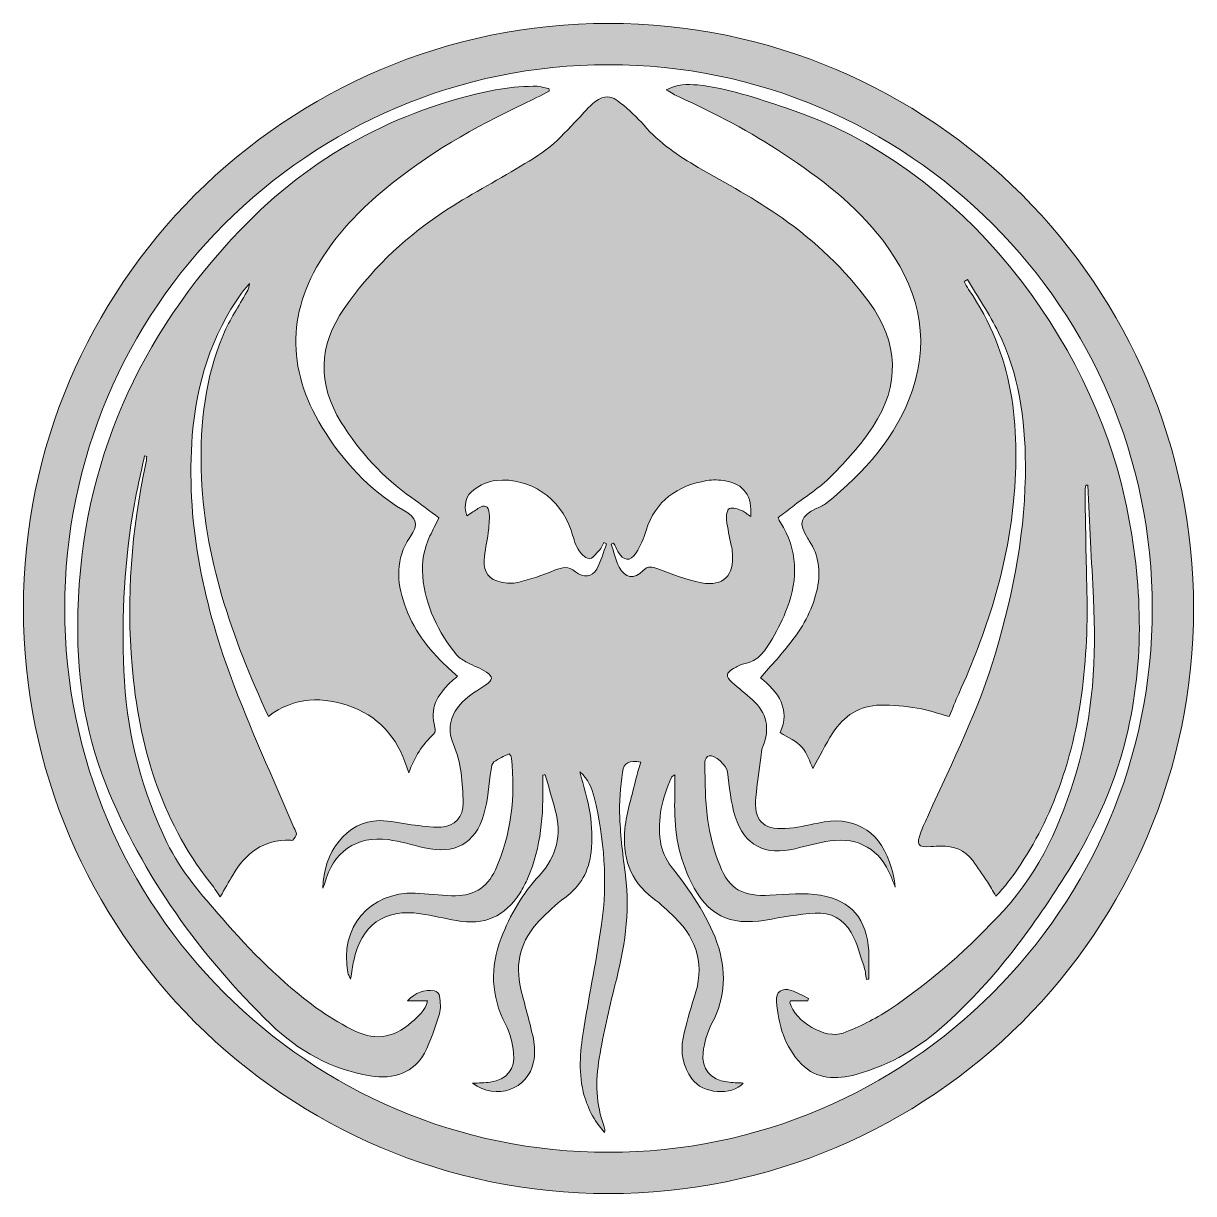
# Model space of a CAD drawing. Header units: inches. Extents: x -8.9 to 6.9, y 0.1 to 10.3.
# Drawn here: x -3.204 to -0.204, y 7.277 to 10.277 of the extents above; entities that cross this region are included whole.
import ezdxf

# ---------------------------------------------------------------- set-up
doc = ezdxf.new("R2010")
doc.units = ezdxf.units.IN
doc.header["$MEASUREMENT"] = 0
doc.layers.add('CTHULU PACK 1-10', color=7, linetype='Continuous', lineweight=0)

msp = doc.modelspace()

# ---------------------------------------------------------------- hatches: boundary and pattern name
at = {"layer": 'CTHULU PACK 1-10', "true_color": 0x000000, "transparency": 33554687}
h = msp.add_hatch(color=18, dxfattribs=at)
h.dxf.hatch_style = 2
edge = h.paths.add_edge_path()
edge.add_spline(control_points=[(-1.7035, 10.1714), (-2.4722, 10.1714), (-3.0976, 9.546), (-3.0976, 8.7773), (-3.0976, 8.0086), (-2.4722, 7.3832), (-1.7035, 7.3832), (-0.9348, 7.3832), (-0.3094, 8.0086), (-0.3094, 8.7773), (-0.3094, 9.546), (-0.9348, 10.1714), (-1.7035, 10.1714)], knot_values=[0, 0, 0, 0, 1, 1, 1, 2, 2, 2, 3, 3, 3, 4, 4, 4, 4], degree=3, periodic=0)
edge = h.paths.add_edge_path()
edge.add_spline(control_points=[(-1.7035, 7.2773), (-2.5306, 7.2773), (-3.2035, 7.9502), (-3.2035, 8.7773), (-3.2035, 9.6044), (-2.5306, 10.2773), (-1.7035, 10.2773), (-0.8764, 10.2773), (-0.2035, 9.6044), (-0.2035, 8.7773), (-0.2035, 7.9502), (-0.8764, 7.2773), (-1.7035, 7.2773)], knot_values=[0, 0, 0, 0, 1, 1, 1, 2, 2, 2, 3, 3, 3, 4, 4, 4, 4], degree=3, periodic=0)
edge = h.paths.add_edge_path()
edge.add_spline(control_points=[(-1.8562, 10.1101), (-1.8696, 10.1124), (-1.8832, 10.1172), (-1.8965, 10.1165), (-1.9289, 10.1148), (-1.9617, 10.1132), (-1.9934, 10.1068), (-2.2481, 10.0555), (-2.4672, 9.9363), (-2.6463, 9.749), (-2.9078, 9.4754), (-3.0539, 9.1502), (-3.0639, 8.769), (-3.0679, 8.6177), (-3.0497, 8.4689), (-2.9925, 8.3269), (-2.8972, 8.0903), (-2.7506, 7.8884), (-2.5693, 7.7116), (-2.4991, 7.6432), (-2.4137, 7.5959), (-2.3149, 7.5791), (-2.2528, 7.5685), (-2.2012, 7.5887), (-2.1754, 7.6376), (-2.1587, 7.6691), (-2.1478, 7.7038), (-2.1371, 7.7379), (-2.1328, 7.7518), (-2.1347, 7.7682), (-2.1364, 7.7831), (-2.1369, 7.7884), (-2.1446, 7.7963), (-2.15, 7.7971), (-2.1758, 7.8009), (-2.198, 7.7925), (-2.219, 7.7718), (-2.2002, 7.7718), (-2.1849, 7.7718), (-2.1672, 7.7718), (-2.1734, 7.7455), (-2.1916, 7.7317), (-2.2084, 7.7165), (-2.2561, 7.6732), (-2.3082, 7.6689), (-2.3635, 7.6989), (-2.3938, 7.7154), (-2.424, 7.7328), (-2.4519, 7.7531), (-2.5425, 7.8191), (-2.6207, 7.8987), (-2.6941, 7.983), (-2.7469, 8.0436), (-2.8004, 8.1043), (-2.8355, 8.1774), (-2.8984, 8.3079), (-2.9359, 8.4464), (-2.9444, 8.5907), (-2.9529, 8.7334), (-2.9462, 8.8762), (-2.9239, 9.0177), (-2.9159, 9.0682), (-2.9034, 9.1181), (-2.893, 9.1683), (-2.891, 9.1679), (-2.889, 9.1674), (-2.887, 9.167), (-2.8879, 9.161), (-2.8886, 9.155), (-2.8898, 9.149), (-2.9263, 8.9778), (-2.9401, 8.8051), (-2.925, 8.6305), (-2.9075, 8.428), (-2.8531, 8.2386), (-2.7254, 8.0756), (-2.7166, 8.0645), (-2.7088, 8.0526), (-2.6987, 8.0384), (-2.6869, 8.059), (-2.677, 8.0764), (-2.667, 8.0936), (-2.634, 8.1504), (-2.588, 8.1856), (-2.5191, 8.183), (-2.517, 8.1829), (-2.5139, 8.1823), (-2.5131, 8.1834), (-2.5093, 8.1881), (-2.504, 8.1932), (-2.5036, 8.1986), (-2.5032, 8.2041), (-2.5076, 8.2101), (-2.5101, 8.2158), (-2.5641, 8.3439), (-2.6231, 8.4702), (-2.6712, 8.6006), (-2.7448, 8.8003), (-2.7872, 9.0067), (-2.7705, 9.2215), (-2.7602, 9.3538), (-2.7217, 9.4768), (-2.644, 9.586), (-2.6379, 9.5946), (-2.6306, 9.6023), (-2.6239, 9.6104), (-2.624, 9.6017), (-2.6276, 9.5954), (-2.6311, 9.589), (-2.6512, 9.5527), (-2.6746, 9.5178), (-2.6907, 9.4798), (-2.7373, 9.3694), (-2.7506, 9.2528), (-2.7477, 9.1339), (-2.7421, 8.9091), (-2.6685, 8.7027), (-2.5756, 8.5008), (-2.5087, 8.5509), (-2.4354, 8.5534), (-2.3596, 8.5243), (-2.2822, 8.4947), (-2.2383, 8.4348), (-2.2158, 8.3557), (-2.2009, 8.3955), (-2.1815, 8.4292), (-2.1509, 8.4559), (-2.1476, 8.4588), (-2.1468, 8.4676), (-2.1484, 8.4726), (-2.1636, 8.5206), (-2.1417, 8.5557), (-2.1092, 8.5872), (-2.1039, 8.5923), (-2.0983, 8.5971), (-2.091, 8.6036), (-2.1012, 8.6129), (-2.1098, 8.6207), (-2.1182, 8.6286), (-2.1663, 8.6739), (-2.2057, 8.7255), (-2.2268, 8.7885), (-2.2464, 8.8469), (-2.2502, 8.9044), (-2.2128, 8.9596), (-2.1892, 8.9944), (-2.1936, 9.0082), (-2.2304, 9.03), (-2.3184, 9.0823), (-2.385, 9.1554), (-2.4377, 9.2417), (-2.5309, 9.3946), (-2.5279, 9.5456), (-2.426, 9.6937), (-2.3848, 9.7536), (-2.3341, 9.8047), (-2.2785, 9.8509), (-2.1696, 9.9415), (-2.0479, 10.0112), (-1.9202, 10.0713), (-1.8985, 10.0815), (-1.8772, 10.0925), (-1.8558, 10.1032), (-1.8559, 10.1055), (-1.856, 10.1078), (-1.8562, 10.1101)], knot_values=[0, 0, 0, 0, 1, 1, 1, 2, 2, 2, 3, 3, 3, 4, 4, 4, 5, 5, 5, 6, 6, 6, 7, 7, 7, 8, 8, 8, 9, 9, 9, 10, 10, 10, 11, 11, 11, 12, 12, 12, 13, 13, 13, 14, 14, 14, 15, 15, 15, 16, 16, 16, 17, 17, 17, 18, 18, 18, 19, 19, 19, 20, 20, 20, 21, 21, 21, 22, 22, 22, 23, 23, 23, 24, 24, 24, 25, 25, 25, 26, 26, 26, 27, 27, 27, 28, 28, 28, 29, 29, 29, 30, 30, 30, 31, 31, 31, 32, 32, 32, 33, 33, 33, 34, 34, 34, 35, 35, 35, 36, 36, 36, 37, 37, 37, 38, 38, 38, 39, 39, 39, 40, 40, 40, 41, 41, 41, 42, 42, 42, 43, 43, 43, 44, 44, 44, 45, 45, 45, 46, 46, 46, 47, 47, 47, 48, 48, 48, 49, 49, 49, 50, 50, 50, 51, 51, 51, 52, 52, 52, 53, 53, 53, 54, 54, 54, 55, 55, 55, 55], degree=3, periodic=0)
edge = h.paths.add_edge_path()
edge.add_spline(control_points=[(-1.1908, 7.7776), (-1.2056, 7.7846), (-1.2198, 7.7931), (-1.2352, 7.7981), (-1.259, 7.8058), (-1.2749, 7.7949), (-1.2729, 7.7699), (-1.2681, 7.7102), (-1.2519, 7.6534), (-1.2089, 7.6093), (-1.1695, 7.5689), (-1.1191, 7.5695), (-1.069, 7.5828), (-0.9801, 7.6063), (-0.9039, 7.6537), (-0.8363, 7.715), (-0.711, 7.8286), (-0.6123, 7.9639), (-0.5235, 8.1067), (-0.4538, 8.2186), (-0.4005, 8.3377), (-0.3715, 8.4668), (-0.3272, 8.6646), (-0.3369, 8.8618), (-0.3798, 9.0583), (-0.4678, 9.462), (-0.79, 9.911), (-1.2489, 10.0607), (-1.3233, 10.085), (-1.3969, 10.1116), (-1.4755, 10.1194), (-1.5019, 10.122), (-1.5278, 10.1212), (-1.5557, 10.1067), (-1.5426, 10.0996), (-1.5328, 10.0934), (-1.5224, 10.0887), (-1.4295, 10.0467), (-1.3396, 9.9992), (-1.2545, 9.9427), (-1.1601, 9.8801), (-1.0701, 9.8125), (-1.0005, 9.7212), (-0.9122, 9.6053), (-0.8765, 9.4789), (-0.9245, 9.337), (-0.9651, 9.2166), (-1.0472, 9.1265), (-1.144, 9.0482), (-1.1514, 9.0422), (-1.1605, 9.0382), (-1.1692, 9.0341), (-1.2124, 9.0133), (-1.2174, 8.9969), (-1.1926, 8.9564), (-1.1915, 8.9547), (-1.1905, 8.9529), (-1.1893, 8.9511), (-1.164, 8.9139), (-1.1593, 8.873), (-1.1681, 8.8298), (-1.1785, 8.7792), (-1.2022, 8.7345), (-1.2331, 8.6941), (-1.2578, 8.6619), (-1.2859, 8.6322), (-1.3142, 8.5994), (-1.2675, 8.5636), (-1.2366, 8.5194), (-1.2636, 8.4591), (-1.2426, 8.4456), (-1.2214, 8.4371), (-1.2078, 8.4219), (-1.1941, 8.4066), (-1.1881, 8.3846), (-1.1795, 8.367), (-1.1631, 8.3967), (-1.1478, 8.4286), (-1.1288, 8.4582), (-1.1005, 8.5021), (-1.0595, 8.5285), (-1.0065, 8.5297), (-0.975, 8.5305), (-0.943, 8.527), (-0.9118, 8.5219), (-0.8842, 8.5174), (-0.8574, 8.5079), (-0.8298, 8.5005), (-0.8215, 8.5206), (-0.8142, 8.54), (-0.8057, 8.5588), (-0.7344, 8.7163), (-0.6816, 8.8793), (-0.6651, 9.052), (-0.6466, 9.2445), (-0.6658, 9.4301), (-0.7802, 9.5949), (-0.7848, 9.6014), (-0.7881, 9.6087), (-0.792, 9.6157), (-0.7891, 9.6173), (-0.7862, 9.6189), (-0.7833, 9.6205), (-0.7566, 9.5755), (-0.7269, 9.532), (-0.7038, 9.4852), (-0.6512, 9.3786), (-0.6354, 9.2634), (-0.6347, 9.146), (-0.6337, 8.9819), (-0.6642, 8.8225), (-0.7105, 8.6655), (-0.7533, 8.5201), (-0.8213, 8.3852), (-0.8835, 8.2479), (-0.89, 8.2334), (-0.8969, 8.219), (-0.9026, 8.2042), (-0.9155, 8.1705), (-0.9114, 8.165), (-0.8763, 8.1671), (-0.868, 8.1676), (-0.8597, 8.168), (-0.8514, 8.1681), (-0.8185, 8.1683), (-0.7898, 8.1591), (-0.7699, 8.131), (-0.7571, 8.1131), (-0.7444, 8.095), (-0.7323, 8.0766), (-0.7249, 8.0654), (-0.7186, 8.0535), (-0.7105, 8.0397), (-0.6992, 8.0523), (-0.6899, 8.0615), (-0.682, 8.0719), (-0.6325, 8.1367), (-0.5927, 8.2074), (-0.5622, 8.2826), (-0.4899, 8.4606), (-0.4723, 8.6473), (-0.4774, 8.8373), (-0.4795, 8.9162), (-0.4805, 8.9952), (-0.4818, 9.0742), (-0.4819, 9.0808), (-0.4806, 9.0874), (-0.4799, 9.0939), (-0.478, 9.0937), (-0.4762, 9.0935), (-0.4743, 9.0933), (-0.4697, 8.9964), (-0.4653, 8.8996), (-0.4603, 8.8028), (-0.4525, 8.6523), (-0.4609, 8.5035), (-0.504, 8.3582), (-0.5425, 8.2281), (-0.5966, 8.1054), (-0.6894, 8.0043), (-0.7777, 7.9081), (-0.8749, 7.8211), (-0.9839, 7.7487), (-1.0204, 7.7245), (-1.0608, 7.7045), (-1.1018, 7.689), (-1.148, 7.6717), (-1.2254, 7.7186), (-1.2385, 7.7668), (-1.2388, 7.7679), (-1.2377, 7.7693), (-1.2368, 7.7718), (-1.2224, 7.7718), (-1.2075, 7.7718), (-1.1926, 7.7718), (-1.192, 7.7738), (-1.1914, 7.7757), (-1.1908, 7.7776)], knot_values=[0, 0, 0, 0, 1, 1, 1, 2, 2, 2, 3, 3, 3, 4, 4, 4, 5, 5, 5, 6, 6, 6, 7, 7, 7, 8, 8, 8, 9, 9, 9, 10, 10, 10, 11, 11, 11, 12, 12, 12, 13, 13, 13, 14, 14, 14, 15, 15, 15, 16, 16, 16, 17, 17, 17, 18, 18, 18, 19, 19, 19, 20, 20, 20, 21, 21, 21, 22, 22, 22, 23, 23, 23, 24, 24, 24, 25, 25, 25, 26, 26, 26, 27, 27, 27, 28, 28, 28, 29, 29, 29, 30, 30, 30, 31, 31, 31, 32, 32, 32, 33, 33, 33, 34, 34, 34, 35, 35, 35, 36, 36, 36, 37, 37, 37, 38, 38, 38, 39, 39, 39, 40, 40, 40, 41, 41, 41, 42, 42, 42, 43, 43, 43, 44, 44, 44, 45, 45, 45, 46, 46, 46, 47, 47, 47, 48, 48, 48, 49, 49, 49, 50, 50, 50, 51, 51, 51, 52, 52, 52, 53, 53, 53, 54, 54, 54, 55, 55, 55, 56, 56, 56, 57, 57, 57, 58, 58, 58, 59, 59, 59, 59], degree=3, periodic=0)
edge = h.paths.add_edge_path()
edge.add_spline(control_points=[(-1.339, 9.0128), (-1.3339, 9.0647), (-1.3571, 9.0972), (-1.404, 9.1047), (-1.4195, 9.1072), (-1.436, 9.1077), (-1.4514, 9.1051), (-1.5277, 9.0925), (-1.5829, 9.0537), (-1.6072, 8.9769), (-1.6134, 8.9573), (-1.6215, 8.9376), (-1.6324, 8.9203), (-1.6476, 8.8962), (-1.6651, 8.8983), (-1.6793, 8.9236), (-1.6832, 8.9305), (-1.6866, 8.9377), (-1.6903, 8.9448), (-1.6924, 8.944), (-1.6945, 8.9431), (-1.6966, 8.9423), (-1.6898, 8.9225), (-1.6853, 8.9015), (-1.6759, 8.8831), (-1.6615, 8.8551), (-1.6373, 8.8512), (-1.6151, 8.8739), (-1.602, 8.8873), (-1.592, 8.8847), (-1.5772, 8.8792), (-1.5403, 8.8657), (-1.5034, 8.8499), (-1.4651, 8.8432), (-1.4085, 8.8332), (-1.3813, 8.8618), (-1.3857, 8.9186), (-1.3862, 8.9255), (-1.3873, 8.9323), (-1.3887, 8.9391), (-1.3929, 8.9609), (-1.3986, 8.9824), (-1.401, 9.0044), (-1.4021, 9.0142), (-1.3993, 9.0308), (-1.3934, 9.0335), (-1.3851, 9.0372), (-1.3718, 9.0321), (-1.3615, 9.0283), (-1.3537, 9.0254), (-1.3473, 9.0187), (-1.339, 9.0128)], knot_values=[0, 0, 0, 0, 1, 1, 1, 2, 2, 2, 3, 3, 3, 4, 4, 4, 5, 5, 5, 6, 6, 6, 7, 7, 7, 8, 8, 8, 9, 9, 9, 10, 10, 10, 11, 11, 11, 12, 12, 12, 13, 13, 13, 14, 14, 14, 15, 15, 15, 16, 16, 16, 17, 17, 17, 17], degree=3, periodic=0)
edge = h.paths.add_edge_path()
edge.add_spline(control_points=[(-1.7086, 8.9432), (-1.7111, 8.9442), (-1.7135, 8.9451), (-1.7159, 8.9461), (-1.7194, 8.9397), (-1.7219, 8.9323), (-1.7267, 8.9272), (-1.7349, 8.9184), (-1.7456, 8.9039), (-1.7534, 8.9049), (-1.7639, 8.9064), (-1.7754, 8.9188), (-1.7814, 8.9294), (-1.7899, 8.9441), (-1.794, 8.9614), (-1.7995, 8.9778), (-1.8275, 9.0607), (-1.9042, 9.1134), (-1.9914, 9.1058), (-2.0114, 9.1041), (-2.0327, 9.0938), (-2.0491, 9.0816), (-2.0687, 9.0671), (-2.0761, 9.0442), (-2.0666, 9.0146), (-2.0557, 9.022), (-2.047, 9.0279), (-2.0382, 9.0337), (-2.0207, 9.0452), (-2.0104, 9.0412), (-2.0092, 9.0206), (-2.0083, 9.0042), (-2.01, 8.9875), (-2.012, 8.9711), (-2.0149, 8.9478), (-2.0209, 8.9247), (-2.0223, 8.9014), (-2.0242, 8.8698), (-2.0098, 8.8514), (-1.979, 8.845), (-1.9651, 8.842), (-1.9494, 8.8403), (-1.9361, 8.8438), (-1.9041, 8.8522), (-1.8724, 8.8627), (-1.8418, 8.8752), (-1.822, 8.8833), (-1.8068, 8.8873), (-1.7877, 8.8714), (-1.7677, 8.8546), (-1.7452, 8.8578), (-1.7338, 8.8781), (-1.7224, 8.8981), (-1.7168, 8.9214), (-1.7086, 8.9432)], knot_values=[0, 0, 0, 0, 1, 1, 1, 2, 2, 2, 3, 3, 3, 4, 4, 4, 5, 5, 5, 6, 6, 6, 7, 7, 7, 8, 8, 8, 9, 9, 9, 10, 10, 10, 11, 11, 11, 12, 12, 12, 13, 13, 13, 14, 14, 14, 15, 15, 15, 16, 16, 16, 17, 17, 17, 18, 18, 18, 18], degree=3, periodic=0)
edge = h.paths.add_edge_path()
edge.add_spline(control_points=[(-1.7771, 8.3588), (-1.7675, 8.3213), (-1.7558, 8.287), (-1.7506, 8.2518), (-1.7459, 8.2193), (-1.7449, 8.1855), (-1.7482, 8.1528), (-1.7532, 8.105), (-1.7749, 8.0652), (-1.8155, 8.0358), (-1.8388, 8.0189), (-1.8597, 7.998), (-1.88, 7.9773), (-1.9286, 7.9279), (-1.9442, 7.8685), (-1.9281, 7.8013), (-1.918, 7.7589), (-1.9051, 7.7171), (-1.8962, 7.6745), (-1.8922, 7.6553), (-1.8915, 7.634), (-1.8954, 7.6148), (-1.9099, 7.5443), (-1.9916, 7.5156), (-2.0518, 7.5601), (-2.0357, 7.5611), (-2.0209, 7.5609), (-2.0066, 7.5631), (-1.9646, 7.5698), (-1.9421, 7.596), (-1.9468, 7.6383), (-1.9496, 7.6632), (-1.9561, 7.6893), (-1.9676, 7.7114), (-2.0055, 7.784), (-2.007, 7.8572), (-1.9785, 7.9324), (-1.9559, 7.992), (-1.9234, 8.0462), (-1.8807, 8.093), (-1.8358, 8.1423), (-1.8229, 8.1971), (-1.8399, 8.2602), (-1.8481, 8.2906), (-1.8571, 8.3208), (-1.8658, 8.3511), (-1.8678, 8.3508), (-1.8699, 8.3506), (-1.8719, 8.3503), (-1.8719, 8.3447), (-1.8721, 8.339), (-1.8719, 8.3334), (-1.87, 8.2489), (-1.8764, 8.1657), (-1.91, 8.0868), (-1.9157, 8.0735), (-1.9226, 8.0605), (-1.9303, 8.0483), (-1.9693, 7.987), (-2.0223, 7.9641), (-2.0935, 7.9773), (-2.1241, 7.983), (-2.1546, 7.9899), (-2.1854, 7.9947), (-2.2771, 8.009), (-2.3391, 7.9651), (-2.3568, 7.8738), (-2.3594, 7.8602), (-2.3615, 7.8466), (-2.3648, 7.8274), (-2.3685, 7.8358), (-2.3708, 7.8393), (-2.3716, 7.8432), (-2.3944, 7.9585), (-2.3156, 8.052), (-2.1989, 8.0475), (-2.1678, 8.0463), (-2.1367, 8.0426), (-2.1056, 8.041), (-2.0537, 8.0382), (-2.0146, 8.0602), (-1.9935, 8.1074), (-1.9526, 8.1987), (-1.9418, 8.2949), (-1.9523, 8.3938), (-1.9526, 8.3959), (-1.9534, 8.3979), (-1.9542, 8.3997), (-1.9548, 8.4009), (-1.9559, 8.4018), (-1.9585, 8.405), (-1.9712, 8.3983), (-1.9853, 8.3924), (-1.9973, 8.3838), (-2.002, 8.3804), (-2.0033, 8.371), (-2.0045, 8.3641), (-2.0107, 8.3259), (-2.0122, 8.2865), (-2.023, 8.2498), (-2.0456, 8.1734), (-2.0977, 8.146), (-2.1752, 8.1639), (-2.2062, 8.1711), (-2.237, 8.1803), (-2.2683, 8.1847), (-2.3485, 8.1958), (-2.4114, 8.1516), (-2.4308, 8.0732), (-2.4316, 8.0701), (-2.433, 8.0672), (-2.4357, 8.0599), (-2.4348, 8.1525), (-2.3745, 8.2323), (-2.2909, 8.2334), (-2.2637, 8.2337), (-2.2363, 8.2263), (-2.2089, 8.2231), (-2.1836, 8.2202), (-2.158, 8.2152), (-2.1329, 8.2167), (-2.0976, 8.2188), (-2.0752, 8.2436), (-2.0761, 8.2788), (-2.0775, 8.3305), (-2.0807, 8.3819), (-2.1018, 8.4309), (-2.1189, 8.4708), (-2.107, 8.5081), (-2.078, 8.5379), (-2.0609, 8.5554), (-2.0384, 8.5676), (-2.018, 8.5817), (-1.9999, 8.5942), (-1.9984, 8.6024), (-2.0163, 8.6143), (-2.0315, 8.6243), (-2.0494, 8.6301), (-2.0655, 8.6389), (-2.0751, 8.644), (-2.0855, 8.6495), (-2.0922, 8.6576), (-2.1408, 8.7167), (-2.1727, 8.7834), (-2.1799, 8.8604), (-2.1833, 8.8964), (-2.1763, 8.9308), (-2.1612, 8.9635), (-2.1542, 8.9785), (-2.1466, 8.9932), (-2.1384, 9.0099), (-2.1617, 9.0271), (-2.1848, 9.0446), (-2.2084, 9.0615), (-2.2814, 9.1138), (-2.3417, 9.1781), (-2.3889, 9.2545), (-2.4499, 9.3534), (-2.4471, 9.4513), (-2.3812, 9.5467), (-2.3155, 9.6418), (-2.2335, 9.7215), (-2.1383, 9.7861), (-2.0748, 9.8291), (-2.0063, 9.8647), (-1.9405, 9.9044), (-1.9108, 9.9222), (-1.8804, 9.9394), (-1.8536, 9.961), (-1.8275, 9.9821), (-1.8054, 10.0082), (-1.7818, 10.0322), (-1.7673, 10.047), (-1.7548, 10.0642), (-1.7384, 10.0762), (-1.7138, 10.0943), (-1.6958, 10.0928), (-1.6725, 10.0732), (-1.6513, 10.0555), (-1.6304, 10.0369), (-1.6123, 10.0161), (-1.573, 9.9709), (-1.525, 9.9378), (-1.4736, 9.9082), (-1.4011, 9.8663), (-1.3265, 9.8269), (-1.2584, 9.7785), (-1.1737, 9.7183), (-1.097, 9.6471), (-1.0354, 9.5624), (-0.9593, 9.4579), (-0.9553, 9.3506), (-1.0259, 9.243), (-1.056, 9.1972), (-1.0938, 9.1556), (-1.1326, 9.1165), (-1.1621, 9.0868), (-1.1986, 9.0641), (-1.2321, 9.0382), (-1.244, 9.029), (-1.2561, 9.0198), (-1.2687, 9.0101), (-1.2663, 9.005), (-1.2651, 9.0012), (-1.2629, 8.9978), (-1.2181, 8.9279), (-1.217, 8.8542), (-1.2454, 8.7788), (-1.2556, 8.7517), (-1.2686, 8.7254), (-1.2831, 8.7003), (-1.3001, 8.671), (-1.3184, 8.6419), (-1.3567, 8.6356), (-1.3659, 8.634), (-1.3745, 8.6281), (-1.383, 8.6234), (-1.4029, 8.6123), (-1.4039, 8.6029), (-1.3868, 8.5879), (-1.3696, 8.5728), (-1.3517, 8.5585), (-1.3347, 8.5432), (-1.297, 8.5092), (-1.2889, 8.4699), (-1.308, 8.4231), (-1.3115, 8.4145), (-1.3114, 8.4043), (-1.3126, 8.3948), (-1.3172, 8.3612), (-1.3223, 8.3276), (-1.3258, 8.2938), (-1.3319, 8.2353), (-1.3089, 8.2099), (-1.2502, 8.2134), (-1.2221, 8.2151), (-1.194, 8.221), (-1.1664, 8.2272), (-1.0786, 8.247), (-1.0125, 8.2116), (-0.9828, 8.127), (-0.9755, 8.1063), (-0.9701, 8.0851), (-0.9682, 8.0625), (-0.9719, 8.0717), (-0.9756, 8.0809), (-0.9792, 8.0902), (-1.0059, 8.1584), (-1.0626, 8.1923), (-1.1355, 8.1814), (-1.1655, 8.1769), (-1.195, 8.1687), (-1.2246, 8.1615), (-1.3015, 8.1426), (-1.3547, 8.169), (-1.3788, 8.2443), (-1.3904, 8.2807), (-1.393, 8.3201), (-1.3985, 8.3584), (-1.4007, 8.3743), (-1.4305, 8.4034), (-1.4458, 8.3998), (-1.4506, 8.3987), (-1.4568, 8.3893), (-1.4567, 8.3838), (-1.4554, 8.3355), (-1.4562, 8.2867), (-1.4497, 8.239), (-1.4442, 8.1983), (-1.4337, 8.1572), (-1.4185, 8.119), (-1.3937, 8.0564), (-1.3569, 8.0382), (-1.2897, 8.0421), (-1.2464, 8.0447), (-1.2019, 8.0492), (-1.1597, 8.0422), (-1.081, 8.0292), (-1.0408, 7.9791), (-1.0364, 7.9), (-1.035, 7.8759), (-1.0362, 7.8516), (-1.0362, 7.8274), (-1.0381, 7.8271), (-1.0399, 7.8268), (-1.0418, 7.8265), (-1.0443, 7.8384), (-1.0455, 7.8507), (-1.0493, 7.8621), (-1.0591, 7.8907), (-1.0666, 7.9207), (-1.0813, 7.9467), (-1.1006, 7.9808), (-1.134, 7.9993), (-1.1735, 7.9965), (-1.2161, 7.9934), (-1.2585, 7.9856), (-1.3008, 7.9785), (-1.3943, 7.963), (-1.4497, 7.9909), (-1.492, 8.0759), (-1.5229, 8.1381), (-1.5345, 8.2044), (-1.5339, 8.2733), (-1.5337, 8.2979), (-1.5338, 8.3225), (-1.5338, 8.351), (-1.5395, 8.3466), (-1.5416, 8.3458), (-1.5423, 8.3444), (-1.566, 8.2923), (-1.5783, 8.2374), (-1.5706, 8.1807), (-1.5675, 8.158), (-1.5567, 8.1338), (-1.5426, 8.1156), (-1.4956, 8.0551), (-1.4511, 7.994), (-1.4254, 7.9207), (-1.4004, 7.8496), (-1.4028, 7.7815), (-1.4382, 7.7138), (-1.4501, 7.691), (-1.458, 7.6646), (-1.4609, 7.6391), (-1.4658, 7.596), (-1.4425, 7.5698), (-1.3992, 7.5634), (-1.3856, 7.5614), (-1.3718, 7.5615), (-1.3581, 7.5606), (-1.3875, 7.5274), (-1.4625, 7.533), (-1.4896, 7.5711), (-1.5119, 7.6026), (-1.5198, 7.6386), (-1.5122, 7.6759), (-1.5051, 7.7111), (-1.4951, 7.7459), (-1.4837, 7.7799), (-1.457, 7.8593), (-1.4743, 7.9273), (-1.5336, 7.9852), (-1.5514, 8.0025), (-1.5696, 8.0199), (-1.5895, 8.0347), (-1.6499, 8.0797), (-1.6686, 8.1424), (-1.6614, 8.2128), (-1.657, 8.2557), (-1.6431, 8.2977), (-1.6331, 8.34), (-1.6296, 8.3546), (-1.6251, 8.3688), (-1.6209, 8.3835), (-1.6506, 8.3882), (-1.664, 8.3829), (-1.6678, 8.3572), (-1.6734, 8.3192), (-1.6762, 8.2801), (-1.6746, 8.2417), (-1.6726, 8.192), (-1.6664, 8.1423), (-1.6599, 8.0929), (-1.6471, 7.9968), (-1.6631, 7.9041), (-1.6869, 7.8114), (-1.7027, 7.7498), (-1.7163, 7.6874), (-1.7271, 7.6248), (-1.7374, 7.5655), (-1.7357, 7.506), (-1.7147, 7.4484), (-1.7131, 7.4441), (-1.7127, 7.4394), (-1.7137, 7.4341), (-1.7411, 7.4641), (-1.7588, 7.499), (-1.7682, 7.5382), (-1.7817, 7.594), (-1.7753, 7.6499), (-1.7662, 7.7053), (-1.7518, 7.7928), (-1.7338, 7.8797), (-1.7213, 7.9674), (-1.7056, 8.0769), (-1.7141, 8.1859), (-1.7401, 8.2933), (-1.746, 8.3175), (-1.7555, 8.34), (-1.7771, 8.3588)], knot_values=[0, 0, 0, 0, 1, 1, 1, 2, 2, 2, 3, 3, 3, 4, 4, 4, 5, 5, 5, 6, 6, 6, 7, 7, 7, 8, 8, 8, 9, 9, 9, 10, 10, 10, 11, 11, 11, 12, 12, 12, 13, 13, 13, 14, 14, 14, 15, 15, 15, 16, 16, 16, 17, 17, 17, 18, 18, 18, 19, 19, 19, 20, 20, 20, 21, 21, 21, 22, 22, 22, 23, 23, 23, 24, 24, 24, 25, 25, 25, 26, 26, 26, 27, 27, 27, 28, 28, 28, 29, 29, 29, 30, 30, 30, 31, 31, 31, 32, 32, 32, 33, 33, 33, 34, 34, 34, 35, 35, 35, 36, 36, 36, 37, 37, 37, 38, 38, 38, 39, 39, 39, 40, 40, 40, 41, 41, 41, 42, 42, 42, 43, 43, 43, 44, 44, 44, 45, 45, 45, 46, 46, 46, 47, 47, 47, 48, 48, 48, 49, 49, 49, 50, 50, 50, 51, 51, 51, 52, 52, 52, 53, 53, 53, 54, 54, 54, 55, 55, 55, 56, 56, 56, 57, 57, 57, 58, 58, 58, 59, 59, 59, 60, 60, 60, 61, 61, 61, 62, 62, 62, 63, 63, 63, 64, 64, 64, 65, 65, 65, 66, 66, 66, 67, 67, 67, 68, 68, 68, 69, 69, 69, 70, 70, 70, 71, 71, 71, 72, 72, 72, 73, 73, 73, 74, 74, 74, 75, 75, 75, 76, 76, 76, 77, 77, 77, 78, 78, 78, 79, 79, 79, 80, 80, 80, 81, 81, 81, 82, 82, 82, 83, 83, 83, 84, 84, 84, 85, 85, 85, 86, 86, 86, 87, 87, 87, 88, 88, 88, 89, 89, 89, 90, 90, 90, 91, 91, 91, 92, 92, 92, 93, 93, 93, 94, 94, 94, 95, 95, 95, 96, 96, 96, 97, 97, 97, 98, 98, 98, 99, 99, 99, 100, 100, 100, 101, 101, 101, 102, 102, 102, 103, 103, 103, 104, 104, 104, 105, 105, 105, 106, 106, 106, 107, 107, 107, 108, 108, 108, 109, 109, 109, 110, 110, 110, 111, 111, 111, 112, 112, 112, 113, 113, 113, 114, 114, 114, 115, 115, 115, 116, 116, 116, 117, 117, 117, 118, 118, 118, 119, 119, 119, 120, 120, 120, 121, 121, 121, 122, 122, 122, 123, 123, 123, 124, 124, 124, 125, 125, 125, 126, 126, 126, 127, 127, 127, 128, 128, 128, 129, 129, 129, 130, 130, 130, 130], degree=3, periodic=0)

# ---------------------------------------------------------------- linework, layer by layer
at = {"layer": 'CTHULU PACK 1-10'}
for points, knots in [([(-1.7035, 7.2773), (-2.5306, 7.2773), (-3.2035, 7.9502), (-3.2035, 8.7773), (-3.2035, 9.6044), (-2.5306, 10.2773), (-1.7035, 10.2773), (-0.8764, 10.2773), (-0.2035, 9.6044), (-0.2035, 8.7773), (-0.2035, 7.9502), (-0.8764, 7.2773), (-1.7035, 7.2773)], [0, 0, 0, 0, 1, 1, 1, 2, 2, 2, 3, 3, 3, 4, 4, 4, 4]), ([(-1.7035, 10.1714), (-2.4722, 10.1714), (-3.0976, 9.546), (-3.0976, 8.7773), (-3.0976, 8.0086), (-2.4722, 7.3832), (-1.7035, 7.3832), (-0.9348, 7.3832), (-0.3094, 8.0086), (-0.3094, 8.7773), (-0.3094, 9.546), (-0.9348, 10.1714), (-1.7035, 10.1714)], [0, 0, 0, 0, 1, 1, 1, 2, 2, 2, 3, 3, 3, 4, 4, 4, 4]), ([(-1.8562, 10.1101), (-1.8696, 10.1124), (-1.8832, 10.1172), (-1.8965, 10.1165), (-1.9289, 10.1148), (-1.9617, 10.1132), (-1.9934, 10.1068), (-2.2481, 10.0555), (-2.4672, 9.9363), (-2.6463, 9.749), (-2.9078, 9.4754), (-3.0539, 9.1502), (-3.0639, 8.769), (-3.0679, 8.6177), (-3.0497, 8.4689), (-2.9925, 8.3269), (-2.8972, 8.0903), (-2.7506, 7.8884), (-2.5693, 7.7116), (-2.4991, 7.6432), (-2.4137, 7.5959), (-2.3149, 7.5791), (-2.2528, 7.5685), (-2.2012, 7.5887), (-2.1754, 7.6376), (-2.1587, 7.6691), (-2.1478, 7.7038), (-2.1371, 7.7379), (-2.1328, 7.7518), (-2.1347, 7.7682), (-2.1364, 7.7831), (-2.1369, 7.7884), (-2.1446, 7.7963), (-2.15, 7.7971), (-2.1758, 7.8009), (-2.198, 7.7925), (-2.219, 7.7718), (-2.2002, 7.7718), (-2.1849, 7.7718), (-2.1672, 7.7718), (-2.1734, 7.7455), (-2.1916, 7.7317), (-2.2084, 7.7165), (-2.2561, 7.6732), (-2.3082, 7.6689), (-2.3635, 7.6989), (-2.3938, 7.7154), (-2.424, 7.7328), (-2.4519, 7.7531), (-2.5425, 7.8191), (-2.6207, 7.8987), (-2.6941, 7.983), (-2.7469, 8.0436), (-2.8004, 8.1043), (-2.8355, 8.1774), (-2.8984, 8.3079), (-2.9359, 8.4464), (-2.9444, 8.5907), (-2.9529, 8.7334), (-2.9462, 8.8762), (-2.9239, 9.0177), (-2.9159, 9.0682), (-2.9034, 9.1181), (-2.893, 9.1683), (-2.891, 9.1679), (-2.889, 9.1674), (-2.887, 9.167), (-2.8879, 9.161), (-2.8886, 9.155), (-2.8898, 9.149), (-2.9263, 8.9778), (-2.9401, 8.8051), (-2.925, 8.6305), (-2.9075, 8.428), (-2.8531, 8.2386), (-2.7254, 8.0756), (-2.7166, 8.0645), (-2.7088, 8.0526), (-2.6987, 8.0384), (-2.6869, 8.059), (-2.677, 8.0764), (-2.667, 8.0936), (-2.634, 8.1504), (-2.588, 8.1856), (-2.5191, 8.183), (-2.517, 8.1829), (-2.5139, 8.1823), (-2.5131, 8.1834), (-2.5093, 8.1881), (-2.504, 8.1932), (-2.5036, 8.1986), (-2.5032, 8.2041), (-2.5076, 8.2101), (-2.5101, 8.2158), (-2.5641, 8.3439), (-2.6231, 8.4702), (-2.6712, 8.6006), (-2.7448, 8.8003), (-2.7872, 9.0067), (-2.7705, 9.2215), (-2.7602, 9.3538), (-2.7217, 9.4768), (-2.644, 9.586), (-2.6379, 9.5946), (-2.6306, 9.6023), (-2.6239, 9.6104), (-2.624, 9.6017), (-2.6276, 9.5954), (-2.6311, 9.589), (-2.6512, 9.5527), (-2.6746, 9.5178), (-2.6907, 9.4798), (-2.7373, 9.3694), (-2.7506, 9.2528), (-2.7477, 9.1339), (-2.7421, 8.9091), (-2.6685, 8.7027), (-2.5756, 8.5008), (-2.5087, 8.5509), (-2.4354, 8.5534), (-2.3596, 8.5243), (-2.2822, 8.4947), (-2.2383, 8.4348), (-2.2158, 8.3557), (-2.2009, 8.3955), (-2.1815, 8.4292), (-2.1509, 8.4559), (-2.1476, 8.4588), (-2.1468, 8.4676), (-2.1484, 8.4726), (-2.1636, 8.5206), (-2.1417, 8.5557), (-2.1092, 8.5872), (-2.1039, 8.5923), (-2.0983, 8.5971), (-2.091, 8.6036), (-2.1012, 8.6129), (-2.1098, 8.6207), (-2.1182, 8.6286), (-2.1663, 8.6739), (-2.2057, 8.7255), (-2.2268, 8.7885), (-2.2464, 8.8469), (-2.2502, 8.9044), (-2.2128, 8.9596), (-2.1892, 8.9944), (-2.1936, 9.0082), (-2.2304, 9.03), (-2.3184, 9.0823), (-2.385, 9.1554), (-2.4377, 9.2417), (-2.5309, 9.3946), (-2.5279, 9.5456), (-2.426, 9.6937), (-2.3848, 9.7536), (-2.3341, 9.8047), (-2.2785, 9.8509), (-2.1696, 9.9415), (-2.0479, 10.0112), (-1.9202, 10.0713), (-1.8985, 10.0815), (-1.8772, 10.0925), (-1.8558, 10.1032), (-1.8559, 10.1055), (-1.856, 10.1078), (-1.8562, 10.1101)], [0, 0, 0, 0, 1, 1, 1, 2, 2, 2, 3, 3, 3, 4, 4, 4, 5, 5, 5, 6, 6, 6, 7, 7, 7, 8, 8, 8, 9, 9, 9, 10, 10, 10, 11, 11, 11, 12, 12, 12, 13, 13, 13, 14, 14, 14, 15, 15, 15, 16, 16, 16, 17, 17, 17, 18, 18, 18, 19, 19, 19, 20, 20, 20, 21, 21, 21, 22, 22, 22, 23, 23, 23, 24, 24, 24, 25, 25, 25, 26, 26, 26, 27, 27, 27, 28, 28, 28, 29, 29, 29, 30, 30, 30, 31, 31, 31, 32, 32, 32, 33, 33, 33, 34, 34, 34, 35, 35, 35, 36, 36, 36, 37, 37, 37, 38, 38, 38, 39, 39, 39, 40, 40, 40, 41, 41, 41, 42, 42, 42, 43, 43, 43, 44, 44, 44, 45, 45, 45, 46, 46, 46, 47, 47, 47, 48, 48, 48, 49, 49, 49, 50, 50, 50, 51, 51, 51, 52, 52, 52, 53, 53, 53, 54, 54, 54, 55, 55, 55, 55]), ([(-1.1908, 7.7776), (-1.2056, 7.7846), (-1.2198, 7.7931), (-1.2352, 7.7981), (-1.259, 7.8058), (-1.2749, 7.7949), (-1.2729, 7.7699), (-1.2681, 7.7102), (-1.2519, 7.6534), (-1.2089, 7.6093), (-1.1695, 7.5689), (-1.1191, 7.5695), (-1.069, 7.5828), (-0.9801, 7.6063), (-0.9039, 7.6537), (-0.8363, 7.715), (-0.711, 7.8286), (-0.6123, 7.9639), (-0.5235, 8.1067), (-0.4538, 8.2186), (-0.4005, 8.3377), (-0.3715, 8.4668), (-0.3272, 8.6646), (-0.3369, 8.8618), (-0.3798, 9.0583), (-0.4678, 9.462), (-0.79, 9.911), (-1.2489, 10.0607), (-1.3233, 10.085), (-1.3969, 10.1116), (-1.4755, 10.1194), (-1.5019, 10.122), (-1.5278, 10.1212), (-1.5557, 10.1067), (-1.5426, 10.0996), (-1.5328, 10.0934), (-1.5224, 10.0887), (-1.4295, 10.0467), (-1.3396, 9.9992), (-1.2545, 9.9427), (-1.1601, 9.8801), (-1.0701, 9.8125), (-1.0005, 9.7212), (-0.9122, 9.6053), (-0.8765, 9.4789), (-0.9245, 9.337), (-0.9651, 9.2166), (-1.0472, 9.1265), (-1.144, 9.0482), (-1.1514, 9.0422), (-1.1605, 9.0382), (-1.1692, 9.0341), (-1.2124, 9.0133), (-1.2174, 8.9969), (-1.1926, 8.9564), (-1.1915, 8.9547), (-1.1905, 8.9529), (-1.1893, 8.9511), (-1.164, 8.9139), (-1.1593, 8.873), (-1.1681, 8.8298), (-1.1785, 8.7792), (-1.2022, 8.7345), (-1.2331, 8.6941), (-1.2578, 8.6619), (-1.2859, 8.6322), (-1.3142, 8.5994), (-1.2675, 8.5636), (-1.2366, 8.5194), (-1.2636, 8.4591), (-1.2426, 8.4456), (-1.2214, 8.4371), (-1.2078, 8.4219), (-1.1941, 8.4066), (-1.1881, 8.3846), (-1.1795, 8.367), (-1.1631, 8.3967), (-1.1478, 8.4286), (-1.1288, 8.4582), (-1.1005, 8.5021), (-1.0595, 8.5285), (-1.0065, 8.5297), (-0.975, 8.5305), (-0.943, 8.527), (-0.9118, 8.5219), (-0.8842, 8.5174), (-0.8574, 8.5079), (-0.8298, 8.5005), (-0.8215, 8.5206), (-0.8142, 8.54), (-0.8057, 8.5588), (-0.7344, 8.7163), (-0.6816, 8.8793), (-0.6651, 9.052), (-0.6466, 9.2445), (-0.6658, 9.4301), (-0.7802, 9.5949), (-0.7848, 9.6014), (-0.7881, 9.6087), (-0.792, 9.6157), (-0.7891, 9.6173), (-0.7862, 9.6189), (-0.7833, 9.6205), (-0.7566, 9.5755), (-0.7269, 9.532), (-0.7038, 9.4852), (-0.6512, 9.3786), (-0.6354, 9.2634), (-0.6347, 9.146), (-0.6337, 8.9819), (-0.6642, 8.8225), (-0.7105, 8.6655), (-0.7533, 8.5201), (-0.8213, 8.3852), (-0.8835, 8.2479), (-0.89, 8.2334), (-0.8969, 8.219), (-0.9026, 8.2042), (-0.9155, 8.1705), (-0.9114, 8.165), (-0.8763, 8.1671), (-0.868, 8.1676), (-0.8597, 8.168), (-0.8514, 8.1681), (-0.8185, 8.1683), (-0.7898, 8.1591), (-0.7699, 8.131), (-0.7571, 8.1131), (-0.7444, 8.095), (-0.7323, 8.0766), (-0.7249, 8.0654), (-0.7186, 8.0535), (-0.7105, 8.0397), (-0.6992, 8.0523), (-0.6899, 8.0615), (-0.682, 8.0719), (-0.6325, 8.1367), (-0.5927, 8.2074), (-0.5622, 8.2826), (-0.4899, 8.4606), (-0.4723, 8.6473), (-0.4774, 8.8373), (-0.4795, 8.9162), (-0.4805, 8.9952), (-0.4818, 9.0742), (-0.4819, 9.0808), (-0.4806, 9.0874), (-0.4799, 9.0939), (-0.478, 9.0937), (-0.4762, 9.0935), (-0.4743, 9.0933), (-0.4697, 8.9964), (-0.4653, 8.8996), (-0.4603, 8.8028), (-0.4525, 8.6523), (-0.4609, 8.5035), (-0.504, 8.3582), (-0.5425, 8.2281), (-0.5966, 8.1054), (-0.6894, 8.0043), (-0.7777, 7.9081), (-0.8749, 7.8211), (-0.9839, 7.7487), (-1.0204, 7.7245), (-1.0608, 7.7045), (-1.1018, 7.689), (-1.148, 7.6717), (-1.2254, 7.7186), (-1.2385, 7.7668), (-1.2388, 7.7679), (-1.2377, 7.7693), (-1.2368, 7.7718), (-1.2224, 7.7718), (-1.2075, 7.7718), (-1.1926, 7.7718), (-1.192, 7.7738), (-1.1914, 7.7757), (-1.1908, 7.7776)], [0, 0, 0, 0, 1, 1, 1, 2, 2, 2, 3, 3, 3, 4, 4, 4, 5, 5, 5, 6, 6, 6, 7, 7, 7, 8, 8, 8, 9, 9, 9, 10, 10, 10, 11, 11, 11, 12, 12, 12, 13, 13, 13, 14, 14, 14, 15, 15, 15, 16, 16, 16, 17, 17, 17, 18, 18, 18, 19, 19, 19, 20, 20, 20, 21, 21, 21, 22, 22, 22, 23, 23, 23, 24, 24, 24, 25, 25, 25, 26, 26, 26, 27, 27, 27, 28, 28, 28, 29, 29, 29, 30, 30, 30, 31, 31, 31, 32, 32, 32, 33, 33, 33, 34, 34, 34, 35, 35, 35, 36, 36, 36, 37, 37, 37, 38, 38, 38, 39, 39, 39, 40, 40, 40, 41, 41, 41, 42, 42, 42, 43, 43, 43, 44, 44, 44, 45, 45, 45, 46, 46, 46, 47, 47, 47, 48, 48, 48, 49, 49, 49, 50, 50, 50, 51, 51, 51, 52, 52, 52, 53, 53, 53, 54, 54, 54, 55, 55, 55, 56, 56, 56, 57, 57, 57, 58, 58, 58, 59, 59, 59, 59]), ([(-1.7771, 8.3588), (-1.7675, 8.3213), (-1.7558, 8.287), (-1.7506, 8.2518), (-1.7459, 8.2193), (-1.7449, 8.1855), (-1.7482, 8.1528), (-1.7532, 8.105), (-1.7749, 8.0652), (-1.8155, 8.0358), (-1.8388, 8.0189), (-1.8597, 7.998), (-1.88, 7.9773), (-1.9286, 7.9279), (-1.9442, 7.8685), (-1.9281, 7.8013), (-1.918, 7.7589), (-1.9051, 7.7171), (-1.8962, 7.6745), (-1.8922, 7.6553), (-1.8915, 7.634), (-1.8954, 7.6148), (-1.9099, 7.5443), (-1.9916, 7.5156), (-2.0518, 7.5601), (-2.0357, 7.5611), (-2.0209, 7.5609), (-2.0066, 7.5631), (-1.9646, 7.5698), (-1.9421, 7.596), (-1.9468, 7.6383), (-1.9496, 7.6632), (-1.9561, 7.6893), (-1.9676, 7.7114), (-2.0055, 7.784), (-2.007, 7.8572), (-1.9785, 7.9324), (-1.9559, 7.992), (-1.9234, 8.0462), (-1.8807, 8.093), (-1.8358, 8.1423), (-1.8229, 8.1971), (-1.8399, 8.2602), (-1.8481, 8.2906), (-1.8571, 8.3208), (-1.8658, 8.3511), (-1.8678, 8.3508), (-1.8699, 8.3506), (-1.8719, 8.3503), (-1.8719, 8.3447), (-1.8721, 8.339), (-1.8719, 8.3334), (-1.87, 8.2489), (-1.8764, 8.1657), (-1.91, 8.0868), (-1.9157, 8.0735), (-1.9226, 8.0605), (-1.9303, 8.0483), (-1.9693, 7.987), (-2.0223, 7.9641), (-2.0935, 7.9773), (-2.1241, 7.983), (-2.1546, 7.9899), (-2.1854, 7.9947), (-2.2771, 8.009), (-2.3391, 7.9651), (-2.3568, 7.8738), (-2.3594, 7.8602), (-2.3615, 7.8466), (-2.3648, 7.8274), (-2.3685, 7.8358), (-2.3708, 7.8393), (-2.3716, 7.8432), (-2.3944, 7.9585), (-2.3156, 8.052), (-2.1989, 8.0475), (-2.1678, 8.0463), (-2.1367, 8.0426), (-2.1056, 8.041), (-2.0537, 8.0382), (-2.0146, 8.0602), (-1.9935, 8.1074), (-1.9526, 8.1987), (-1.9418, 8.2949), (-1.9523, 8.3938), (-1.9526, 8.3959), (-1.9534, 8.3979), (-1.9542, 8.3997), (-1.9548, 8.4009), (-1.9559, 8.4018), (-1.9585, 8.405), (-1.9712, 8.3983), (-1.9853, 8.3924), (-1.9973, 8.3838), (-2.002, 8.3804), (-2.0033, 8.371), (-2.0045, 8.3641), (-2.0107, 8.3259), (-2.0122, 8.2865), (-2.023, 8.2498), (-2.0456, 8.1734), (-2.0977, 8.146), (-2.1752, 8.1639), (-2.2062, 8.1711), (-2.237, 8.1803), (-2.2683, 8.1847), (-2.3485, 8.1958), (-2.4114, 8.1516), (-2.4308, 8.0732), (-2.4316, 8.0701), (-2.433, 8.0672), (-2.4357, 8.0599), (-2.4348, 8.1525), (-2.3745, 8.2323), (-2.2909, 8.2334), (-2.2637, 8.2337), (-2.2363, 8.2263), (-2.2089, 8.2231), (-2.1836, 8.2202), (-2.158, 8.2152), (-2.1329, 8.2167), (-2.0976, 8.2188), (-2.0752, 8.2436), (-2.0761, 8.2788), (-2.0775, 8.3305), (-2.0807, 8.3819), (-2.1018, 8.4309), (-2.1189, 8.4708), (-2.107, 8.5081), (-2.078, 8.5379), (-2.0609, 8.5554), (-2.0384, 8.5676), (-2.018, 8.5817), (-1.9999, 8.5942), (-1.9984, 8.6024), (-2.0163, 8.6143), (-2.0315, 8.6243), (-2.0494, 8.6301), (-2.0655, 8.6389), (-2.0751, 8.644), (-2.0855, 8.6495), (-2.0922, 8.6576), (-2.1408, 8.7167), (-2.1727, 8.7834), (-2.1799, 8.8604), (-2.1833, 8.8964), (-2.1763, 8.9308), (-2.1612, 8.9635), (-2.1542, 8.9785), (-2.1466, 8.9932), (-2.1384, 9.0099), (-2.1617, 9.0271), (-2.1848, 9.0446), (-2.2084, 9.0615), (-2.2814, 9.1138), (-2.3417, 9.1781), (-2.3889, 9.2545), (-2.4499, 9.3534), (-2.4471, 9.4513), (-2.3812, 9.5467), (-2.3155, 9.6418), (-2.2335, 9.7215), (-2.1383, 9.7861), (-2.0748, 9.8291), (-2.0063, 9.8647), (-1.9405, 9.9044), (-1.9108, 9.9222), (-1.8804, 9.9394), (-1.8536, 9.961), (-1.8275, 9.9821), (-1.8054, 10.0082), (-1.7818, 10.0322), (-1.7673, 10.047), (-1.7548, 10.0642), (-1.7384, 10.0762), (-1.7138, 10.0943), (-1.6958, 10.0928), (-1.6725, 10.0732), (-1.6513, 10.0555), (-1.6304, 10.0369), (-1.6123, 10.0161), (-1.573, 9.9709), (-1.525, 9.9378), (-1.4736, 9.9082), (-1.4011, 9.8663), (-1.3265, 9.8269), (-1.2584, 9.7785), (-1.1737, 9.7183), (-1.097, 9.6471), (-1.0354, 9.5624), (-0.9593, 9.4579), (-0.9553, 9.3506), (-1.0259, 9.243), (-1.056, 9.1972), (-1.0938, 9.1556), (-1.1326, 9.1165), (-1.1621, 9.0868), (-1.1986, 9.0641), (-1.2321, 9.0382), (-1.244, 9.029), (-1.2561, 9.0198), (-1.2687, 9.0101), (-1.2663, 9.005), (-1.2651, 9.0012), (-1.2629, 8.9978), (-1.2181, 8.9279), (-1.217, 8.8542), (-1.2454, 8.7788), (-1.2556, 8.7517), (-1.2686, 8.7254), (-1.2831, 8.7003), (-1.3001, 8.671), (-1.3184, 8.6419), (-1.3567, 8.6356), (-1.3659, 8.634), (-1.3745, 8.6281), (-1.383, 8.6234), (-1.4029, 8.6123), (-1.4039, 8.6029), (-1.3868, 8.5879), (-1.3696, 8.5728), (-1.3517, 8.5585), (-1.3347, 8.5432), (-1.297, 8.5092), (-1.2889, 8.4699), (-1.308, 8.4231), (-1.3115, 8.4145), (-1.3114, 8.4043), (-1.3126, 8.3948), (-1.3172, 8.3612), (-1.3223, 8.3276), (-1.3258, 8.2938), (-1.3319, 8.2353), (-1.3089, 8.2099), (-1.2502, 8.2134), (-1.2221, 8.2151), (-1.194, 8.221), (-1.1664, 8.2272), (-1.0786, 8.247), (-1.0125, 8.2116), (-0.9828, 8.127), (-0.9755, 8.1063), (-0.9701, 8.0851), (-0.9682, 8.0625), (-0.9719, 8.0717), (-0.9756, 8.0809), (-0.9792, 8.0902), (-1.0059, 8.1584), (-1.0626, 8.1923), (-1.1355, 8.1814), (-1.1655, 8.1769), (-1.195, 8.1687), (-1.2246, 8.1615), (-1.3015, 8.1426), (-1.3547, 8.169), (-1.3788, 8.2443), (-1.3904, 8.2807), (-1.393, 8.3201), (-1.3985, 8.3584), (-1.4007, 8.3743), (-1.4305, 8.4034), (-1.4458, 8.3998), (-1.4506, 8.3987), (-1.4568, 8.3893), (-1.4567, 8.3838), (-1.4554, 8.3355), (-1.4562, 8.2867), (-1.4497, 8.239), (-1.4442, 8.1983), (-1.4337, 8.1572), (-1.4185, 8.119), (-1.3937, 8.0564), (-1.3569, 8.0382), (-1.2897, 8.0421), (-1.2464, 8.0447), (-1.2019, 8.0492), (-1.1597, 8.0422), (-1.081, 8.0292), (-1.0408, 7.9791), (-1.0364, 7.9), (-1.035, 7.8759), (-1.0362, 7.8516), (-1.0362, 7.8274), (-1.0381, 7.8271), (-1.0399, 7.8268), (-1.0418, 7.8265), (-1.0443, 7.8384), (-1.0455, 7.8507), (-1.0493, 7.8621), (-1.0591, 7.8907), (-1.0666, 7.9207), (-1.0813, 7.9467), (-1.1006, 7.9808), (-1.134, 7.9993), (-1.1735, 7.9965), (-1.2161, 7.9934), (-1.2585, 7.9856), (-1.3008, 7.9785), (-1.3943, 7.963), (-1.4497, 7.9909), (-1.492, 8.0759), (-1.5229, 8.1381), (-1.5345, 8.2044), (-1.5339, 8.2733), (-1.5337, 8.2979), (-1.5338, 8.3225), (-1.5338, 8.351), (-1.5395, 8.3466), (-1.5416, 8.3458), (-1.5423, 8.3444), (-1.566, 8.2923), (-1.5783, 8.2374), (-1.5706, 8.1807), (-1.5675, 8.158), (-1.5567, 8.1338), (-1.5426, 8.1156), (-1.4956, 8.0551), (-1.4511, 7.994), (-1.4254, 7.9207), (-1.4004, 7.8496), (-1.4028, 7.7815), (-1.4382, 7.7138), (-1.4501, 7.691), (-1.458, 7.6646), (-1.4609, 7.6391), (-1.4658, 7.596), (-1.4425, 7.5698), (-1.3992, 7.5634), (-1.3856, 7.5614), (-1.3718, 7.5615), (-1.3581, 7.5606), (-1.3875, 7.5274), (-1.4625, 7.533), (-1.4896, 7.5711), (-1.5119, 7.6026), (-1.5198, 7.6386), (-1.5122, 7.6759), (-1.5051, 7.7111), (-1.4951, 7.7459), (-1.4837, 7.7799), (-1.457, 7.8593), (-1.4743, 7.9273), (-1.5336, 7.9852), (-1.5514, 8.0025), (-1.5696, 8.0199), (-1.5895, 8.0347), (-1.6499, 8.0797), (-1.6686, 8.1424), (-1.6614, 8.2128), (-1.657, 8.2557), (-1.6431, 8.2977), (-1.6331, 8.34), (-1.6296, 8.3546), (-1.6251, 8.3688), (-1.6209, 8.3835), (-1.6506, 8.3882), (-1.664, 8.3829), (-1.6678, 8.3572), (-1.6734, 8.3192), (-1.6762, 8.2801), (-1.6746, 8.2417), (-1.6726, 8.192), (-1.6664, 8.1423), (-1.6599, 8.0929), (-1.6471, 7.9968), (-1.6631, 7.9041), (-1.6869, 7.8114), (-1.7027, 7.7498), (-1.7163, 7.6874), (-1.7271, 7.6248), (-1.7374, 7.5655), (-1.7357, 7.506), (-1.7147, 7.4484), (-1.7131, 7.4441), (-1.7127, 7.4394), (-1.7137, 7.4341), (-1.7411, 7.4641), (-1.7588, 7.499), (-1.7682, 7.5382), (-1.7817, 7.594), (-1.7753, 7.6499), (-1.7662, 7.7053), (-1.7518, 7.7928), (-1.7338, 7.8797), (-1.7213, 7.9674), (-1.7056, 8.0769), (-1.7141, 8.1859), (-1.7401, 8.2933), (-1.746, 8.3175), (-1.7555, 8.34), (-1.7771, 8.3588)], [0, 0, 0, 0, 1, 1, 1, 2, 2, 2, 3, 3, 3, 4, 4, 4, 5, 5, 5, 6, 6, 6, 7, 7, 7, 8, 8, 8, 9, 9, 9, 10, 10, 10, 11, 11, 11, 12, 12, 12, 13, 13, 13, 14, 14, 14, 15, 15, 15, 16, 16, 16, 17, 17, 17, 18, 18, 18, 19, 19, 19, 20, 20, 20, 21, 21, 21, 22, 22, 22, 23, 23, 23, 24, 24, 24, 25, 25, 25, 26, 26, 26, 27, 27, 27, 28, 28, 28, 29, 29, 29, 30, 30, 30, 31, 31, 31, 32, 32, 32, 33, 33, 33, 34, 34, 34, 35, 35, 35, 36, 36, 36, 37, 37, 37, 38, 38, 38, 39, 39, 39, 40, 40, 40, 41, 41, 41, 42, 42, 42, 43, 43, 43, 44, 44, 44, 45, 45, 45, 46, 46, 46, 47, 47, 47, 48, 48, 48, 49, 49, 49, 50, 50, 50, 51, 51, 51, 52, 52, 52, 53, 53, 53, 54, 54, 54, 55, 55, 55, 56, 56, 56, 57, 57, 57, 58, 58, 58, 59, 59, 59, 60, 60, 60, 61, 61, 61, 62, 62, 62, 63, 63, 63, 64, 64, 64, 65, 65, 65, 66, 66, 66, 67, 67, 67, 68, 68, 68, 69, 69, 69, 70, 70, 70, 71, 71, 71, 72, 72, 72, 73, 73, 73, 74, 74, 74, 75, 75, 75, 76, 76, 76, 77, 77, 77, 78, 78, 78, 79, 79, 79, 80, 80, 80, 81, 81, 81, 82, 82, 82, 83, 83, 83, 84, 84, 84, 85, 85, 85, 86, 86, 86, 87, 87, 87, 88, 88, 88, 89, 89, 89, 90, 90, 90, 91, 91, 91, 92, 92, 92, 93, 93, 93, 94, 94, 94, 95, 95, 95, 96, 96, 96, 97, 97, 97, 98, 98, 98, 99, 99, 99, 100, 100, 100, 101, 101, 101, 102, 102, 102, 103, 103, 103, 104, 104, 104, 105, 105, 105, 106, 106, 106, 107, 107, 107, 108, 108, 108, 109, 109, 109, 110, 110, 110, 111, 111, 111, 112, 112, 112, 113, 113, 113, 114, 114, 114, 115, 115, 115, 116, 116, 116, 117, 117, 117, 118, 118, 118, 119, 119, 119, 120, 120, 120, 121, 121, 121, 122, 122, 122, 123, 123, 123, 124, 124, 124, 125, 125, 125, 126, 126, 126, 127, 127, 127, 128, 128, 128, 129, 129, 129, 130, 130, 130, 130]), ([(-1.7086, 8.9432), (-1.7111, 8.9442), (-1.7135, 8.9451), (-1.7159, 8.9461), (-1.7194, 8.9397), (-1.7219, 8.9323), (-1.7267, 8.9272), (-1.7349, 8.9184), (-1.7456, 8.9039), (-1.7534, 8.9049), (-1.7639, 8.9064), (-1.7754, 8.9188), (-1.7814, 8.9294), (-1.7899, 8.9441), (-1.794, 8.9614), (-1.7995, 8.9778), (-1.8275, 9.0607), (-1.9042, 9.1134), (-1.9914, 9.1058), (-2.0114, 9.1041), (-2.0327, 9.0938), (-2.0491, 9.0816), (-2.0687, 9.0671), (-2.0761, 9.0442), (-2.0666, 9.0146), (-2.0557, 9.022), (-2.047, 9.0279), (-2.0382, 9.0337), (-2.0207, 9.0452), (-2.0104, 9.0412), (-2.0092, 9.0206), (-2.0083, 9.0042), (-2.01, 8.9875), (-2.012, 8.9711), (-2.0149, 8.9478), (-2.0209, 8.9247), (-2.0223, 8.9014), (-2.0242, 8.8698), (-2.0098, 8.8514), (-1.979, 8.845), (-1.9651, 8.842), (-1.9494, 8.8403), (-1.9361, 8.8438), (-1.9041, 8.8522), (-1.8724, 8.8627), (-1.8418, 8.8752), (-1.822, 8.8833), (-1.8068, 8.8873), (-1.7877, 8.8714), (-1.7677, 8.8546), (-1.7452, 8.8578), (-1.7338, 8.8781), (-1.7224, 8.8981), (-1.7168, 8.9214), (-1.7086, 8.9432)], [0, 0, 0, 0, 1, 1, 1, 2, 2, 2, 3, 3, 3, 4, 4, 4, 5, 5, 5, 6, 6, 6, 7, 7, 7, 8, 8, 8, 9, 9, 9, 10, 10, 10, 11, 11, 11, 12, 12, 12, 13, 13, 13, 14, 14, 14, 15, 15, 15, 16, 16, 16, 17, 17, 17, 18, 18, 18, 18]), ([(-1.339, 9.0128), (-1.3339, 9.0647), (-1.3571, 9.0972), (-1.404, 9.1047), (-1.4195, 9.1072), (-1.436, 9.1077), (-1.4514, 9.1051), (-1.5277, 9.0925), (-1.5829, 9.0537), (-1.6072, 8.9769), (-1.6134, 8.9573), (-1.6215, 8.9376), (-1.6324, 8.9203), (-1.6476, 8.8962), (-1.6651, 8.8983), (-1.6793, 8.9236), (-1.6832, 8.9305), (-1.6866, 8.9377), (-1.6903, 8.9448), (-1.6924, 8.944), (-1.6945, 8.9431), (-1.6966, 8.9423), (-1.6898, 8.9225), (-1.6853, 8.9015), (-1.6759, 8.8831), (-1.6615, 8.8551), (-1.6373, 8.8512), (-1.6151, 8.8739), (-1.602, 8.8873), (-1.592, 8.8847), (-1.5772, 8.8792), (-1.5403, 8.8657), (-1.5034, 8.8499), (-1.4651, 8.8432), (-1.4085, 8.8332), (-1.3813, 8.8618), (-1.3857, 8.9186), (-1.3862, 8.9255), (-1.3873, 8.9323), (-1.3887, 8.9391), (-1.3929, 8.9609), (-1.3986, 8.9824), (-1.401, 9.0044), (-1.4021, 9.0142), (-1.3993, 9.0308), (-1.3934, 9.0335), (-1.3851, 9.0372), (-1.3718, 9.0321), (-1.3615, 9.0283), (-1.3537, 9.0254), (-1.3473, 9.0187), (-1.339, 9.0128)], [0, 0, 0, 0, 1, 1, 1, 2, 2, 2, 3, 3, 3, 4, 4, 4, 5, 5, 5, 6, 6, 6, 7, 7, 7, 8, 8, 8, 9, 9, 9, 10, 10, 10, 11, 11, 11, 12, 12, 12, 13, 13, 13, 14, 14, 14, 15, 15, 15, 16, 16, 16, 17, 17, 17, 17])]:
    msp.add_open_spline(points, degree=3, knots=knots, dxfattribs=at)

doc.saveas('drawing.dxf')
